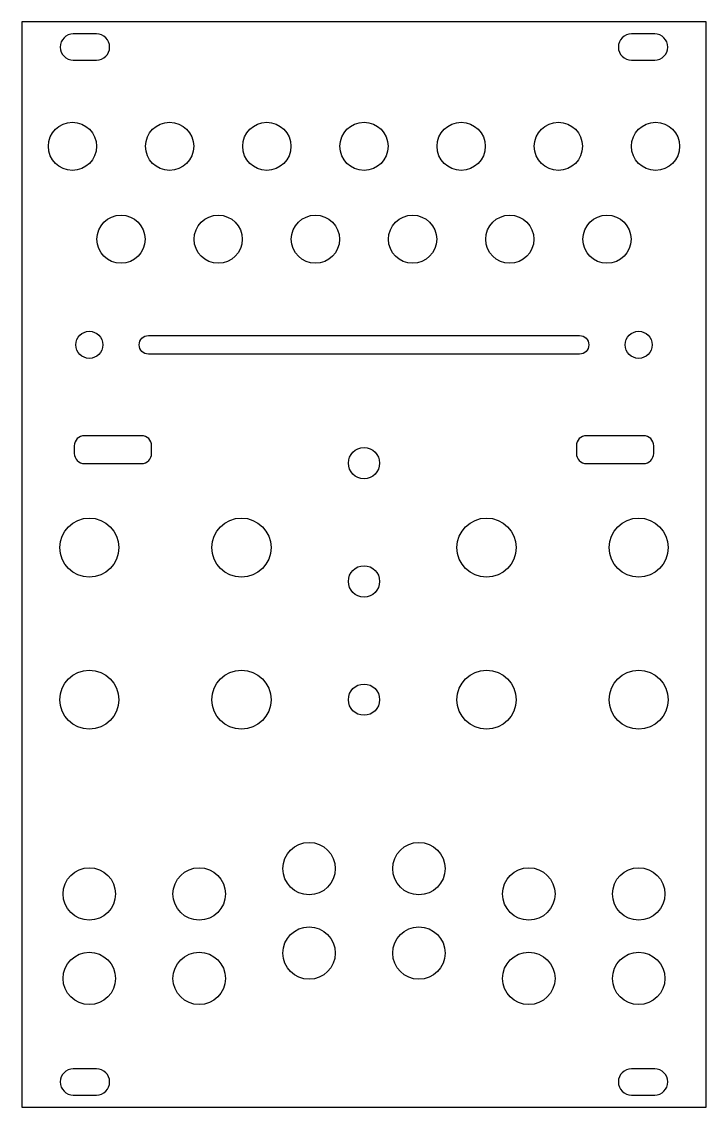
# Model space of a CAD drawing. Header units: millimetres. Extents: x -40 to 40, y -64 to 64.
import ezdxf

# ---------------------------------------------------------------- set-up
doc = ezdxf.new("R2010")
doc.units = ezdxf.units.MM
doc.layers.get('0').update_dxf_attribs({"linetype": 'CONTINUOUS'})

msp = doc.modelspace()

# ---------------------------------------------------------------- linework, layer by layer
msp.add_lwpolyline([(40.5, 64.25), (-40.5, 64.25), (-40.5, -64.25), (40.5, -64.25)], close=True)
for points in [[(-31.645, 59.7, 1), (-31.645, 62.8), (-34.395, 62.8, 1), (-34.395, 59.7)], [(34.395, 59.7, 1), (34.395, 62.8), (31.645, 62.8, 1), (31.645, 59.7)], [(-25.5, 27.1), (25.5, 27.1, -1), (25.5, 24.9), (-25.5, 24.9, -1)], [(-25.125, 14.05, 0.4142136), (-26.325, 15.25), (-33.075, 15.25, 0.4142136), (-34.275, 14.05), (-34.275, 13.15, 0.4142136), (-33.075, 11.95), (-26.325, 11.95, 0.4142136), (-25.125, 13.15)], [(26.325, 15.25, 0.4142136), (25.125, 14.05), (25.125, 13.15, 0.4142136), (26.325, 11.95), (33.075, 11.95, 0.4142136), (34.275, 13.15), (34.275, 14.05, 0.4142136), (33.075, 15.25)], [(-31.645, -62.8, 1), (-31.645, -59.7), (-34.395, -59.7, 1), (-34.395, -62.8)], [(34.395, -62.8, 1), (34.395, -59.7), (31.645, -59.7, 1), (31.645, -62.8)]]:
    msp.add_lwpolyline(points, format="xyb", close=True)
for centre, radius in [((-34.5, 49.5), 2.85), ((-23, 49.5), 2.85), ((-11.5, 49.5), 2.85), ((0, 49.5), 2.85), ((11.5, 49.5), 2.85), ((23, 49.5), 2.85), ((34.5, 49.5), 2.85), ((-28.75, 38.5), 2.85), ((-17.25, 38.5), 2.85), ((-5.75, 38.5), 2.85), ((5.75, 38.5), 2.85), ((17.25, 38.5), 2.85), ((28.75, 38.5), 2.85), ((-32.5, 26), 1.6), ((32.5, 26), 1.6), ((0, 12), 1.85), ((-32.5, 2), 3.5), ((-14.5, 2), 3.5), ((14.5, 2), 3.5), ((32.5, 2), 3.5), ((0, -2), 1.85), ((-32.5, -16), 3.5), ((-14.5, -16), 3.5), ((14.5, -16), 3.5), ((32.5, -16), 3.5), ((0, -16), 1.85), ((-6.5, -36), 3.1), ((6.5, -36), 3.1), ((-32.5, -39), 3.1), ((-19.5, -39), 3.1), ((19.5, -39), 3.1), ((32.5, -39), 3.1), ((-6.5, -46), 3.1), ((6.5, -46), 3.1), ((-32.5, -49), 3.1), ((-19.5, -49), 3.1), ((19.5, -49), 3.1), ((32.5, -49), 3.1)]:
    msp.add_circle(centre, radius)

doc.saveas('drawing.dxf')
